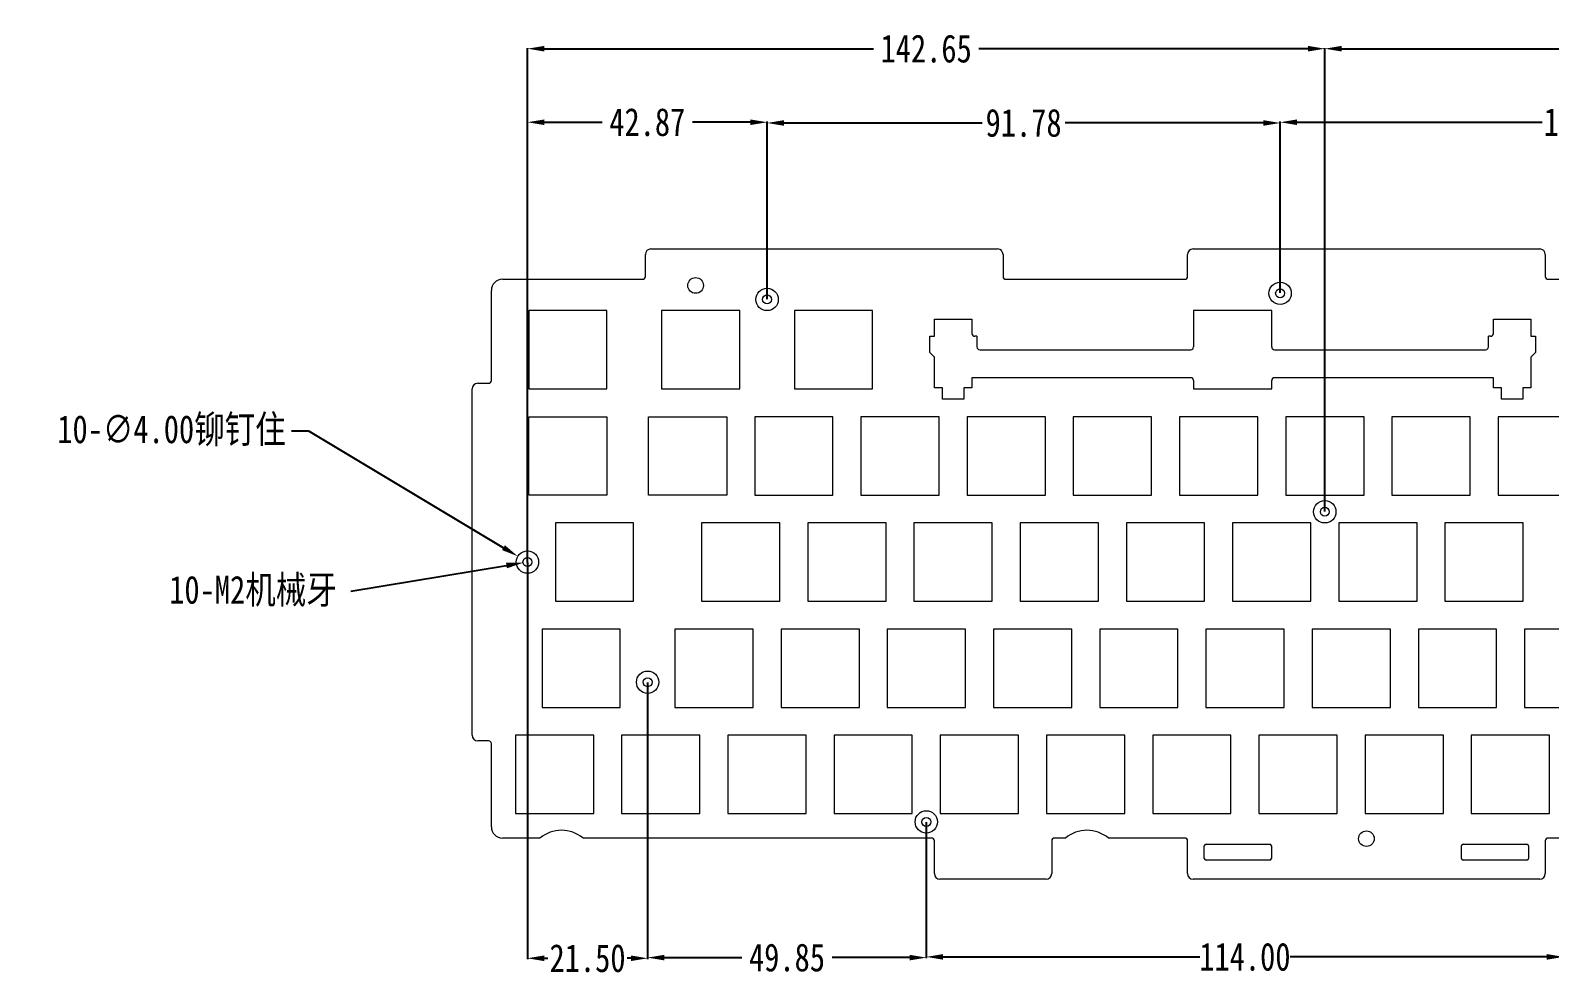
# Model space of a CAD drawing. Header units: inches. Extents: x 702 to 1402, y 103 to 498.
# Drawn here: x 702.5 to 974.2, y 329 to 498.4 of the extents above; entities that cross this region are included whole.
import ezdxf

# ---------------------------------------------------------------- set-up
doc = ezdxf.new("R2010")
doc.units = ezdxf.units.IN
doc.header["$LTSCALE"] = 2.574606
doc.header["$MEASUREMENT"] = 0
doc.header["$PDMODE"] = 3
doc.header["$PDSIZE"] = 0.3125
doc.layers.get('0').update_dxf_attribs({"linetype": 'CONTINUOUS'})
doc.layers.get('Defpoints').update_dxf_attribs({"linetype": 'CONTINUOUS'})
doc.styles.get("Standard").update_dxf_attribs({"font": 'txt', "width": 0.8})
doc.dimstyles.new('副本 STANDARD', dxfattribs={"dimtxt": 5, "dimasz": 3, "dimexe": 0.125, "dimexo": 0.0625, "dimgap": 0.09, "dimtad": 0, "dimtoh": 1, "dimzin": 4, "dimdsep": 46, "dimtxsty": 'Standard', "dimblk": '_FILLED', "dimcen": 0.09, "dimazin": 1, "dimtp": 0.01, "dimtm": 0.01, "dimtfac": 1, "dimtofl": 0, "dimtmove": 0, "dimatfit": 3, "dimldrblk": '_FILLED', "dimfxl": 1, "dimtolj": 1, "dimtzin": 4, "dimarcsym": 0})

# ---------------------------------------------------------------- blocks, each defined once
blk = doc.blocks.new('_FILLED')
at = {"color": 0, "linetype": 'ByBlock'}
blk.add_solid([(0, 0), (-1, 0.167), (-1, -0.167)], dxfattribs=at)
blk = doc.blocks.new('*D46')
at = {"color": 0, "lineweight": -2, "transparency": 16777216}
for p, q in [((834.25, 450.28), (834.25, 481.93)), ((837.25, 481.8), (872.72, 481.8)), ((923.03, 481.8), (887.57, 481.8)), ((926.03, 451.38), (926.03, 481.93))]:
    blk.add_line(p, q, dxfattribs=at)
at = {"layer": 'Defpoints', "color": 0, "transparency": 16777216}
for p in [(926.03, 481.8), (926.03, 451.32), (834.25, 450.22)]:
    blk.add_point(p, dxfattribs=at)
at = {"color": 0, "lineweight": -2, "transparency": 16777216, "xscale": 3, "yscale": 3, "zscale": 3, "rotation": 180}
blk.add_blockref('_FILLED', (834.25, 481.8), dxfattribs=at)
at = {"color": 0, "lineweight": -2, "transparency": 16777216, "xscale": 3, "yscale": 3, "zscale": 3}
blk.add_blockref('_FILLED', (926.03, 481.8), dxfattribs=at)
at = {"color": 0, "transparency": 16777216, "insert": (880.14, 481.8), "char_height": 5, "attachment_point": 5}
blk.add_mtext('\\A1;91.78', dxfattribs=at)
blk = doc.blocks.new('*D47')
at = {"color": 0, "lineweight": -2, "transparency": 16777216}
for p, q in [((926.03, 451.38), (926.03, 482.05)), ((929.03, 481.93), (972.93, 481.93)), ((1033.67, 481.93), (989.77, 481.93)), ((1036.67, 449.28), (1036.67, 482.05))]:
    blk.add_line(p, q, dxfattribs=at)
at = {"layer": 'Defpoints', "color": 0, "transparency": 16777216}
for p in [(1036.67, 481.93), (926.03, 451.32), (1036.67, 449.22)]:
    blk.add_point(p, dxfattribs=at)
at = {"color": 0, "lineweight": -2, "transparency": 16777216, "xscale": 3, "yscale": 3, "zscale": 3, "rotation": 180}
blk.add_blockref('_FILLED', (926.03, 481.93), dxfattribs=at)
at = {"color": 0, "lineweight": -2, "transparency": 16777216, "xscale": 3, "yscale": 3, "zscale": 3}
blk.add_blockref('_FILLED', (1036.67, 481.93), dxfattribs=at)
at = {"color": 0, "transparency": 16777216, "insert": (981.35, 481.93), "char_height": 5, "attachment_point": 5}
blk.add_mtext('\\A1;110.63', dxfattribs=at)
blk = doc.blocks.new('*D38')
at = {"color": 0, "lineweight": -2, "transparency": 16777216}
for p, q in [((759.8, 397.99), (787.63, 402.6)), ((791.29, 403.22), (791.47, 403.22)), ((791.38, 403.13), (791.38, 403.31))]:
    blk.add_line(p, q, dxfattribs=at)
at = {"layer": 'Defpoints', "color": 0, "transparency": 16777216}
for p in [(790.59, 403.09), (792.17, 403.35)]:
    blk.add_point(p, dxfattribs=at)
at = {"color": 0, "lineweight": -2, "transparency": 16777216, "xscale": 3, "yscale": 3, "zscale": 3, "rotation": 9.393833702540832}
blk.add_blockref('_FILLED', (790.59, 403.09), dxfattribs=at)
at = {"color": 0, "transparency": 16777216, "insert": (742.28, 397.99), "char_height": 5, "attachment_point": 5}
blk.add_mtext('\\A1;10-M2{\\fSimSun|b0|i0|c134|p2;机械牙}', dxfattribs=at)
blk = doc.blocks.new('*D39')
at = {"color": 0, "lineweight": -2, "transparency": 16777216}
for p, q in [((749.2, 426.72), (752.2, 426.72)), ((752.2, 426.72), (787.1, 405.79)), ((791.29, 403.22), (791.47, 403.22)), ((791.38, 403.13), (791.38, 403.31))]:
    blk.add_line(p, q, dxfattribs=at)
at = {"layer": 'Defpoints', "color": 0, "transparency": 16777216}
for p in [(789.67, 404.25), (793.1, 402.19)]:
    blk.add_point(p, dxfattribs=at)
at = {"color": 0, "lineweight": -2, "transparency": 16777216, "xscale": 3, "yscale": 3, "zscale": 3, "rotation": 329.0449276809451}
blk.add_blockref('_FILLED', (789.67, 404.25), dxfattribs=at)
at = {"color": 0, "transparency": 16777216, "insert": (727.7, 426.72), "char_height": 5, "attachment_point": 5}
blk.add_mtext('\\A1;10-∅4.00{\\fSimSun|b0|i0|c134|p2;铆钉住}', dxfattribs=at)
blk = doc.blocks.new('*D40')
at = {"color": 0, "lineweight": -2, "transparency": 16777216}
for p, q in [((791.38, 403.28), (791.38, 482.05)), ((794.38, 481.93), (804.73, 481.93)), ((831.25, 481.93), (820.91, 481.93)), ((834.25, 450.28), (834.25, 482.05))]:
    blk.add_line(p, q, dxfattribs=at)
at = {"layer": 'Defpoints', "color": 0, "transparency": 16777216}
for p in [(834.25, 481.93), (834.25, 450.22), (791.38, 403.22)]:
    blk.add_point(p, dxfattribs=at)
at = {"color": 0, "lineweight": -2, "transparency": 16777216, "xscale": 3, "yscale": 3, "zscale": 3, "rotation": 180}
blk.add_blockref('_FILLED', (791.38, 481.93), dxfattribs=at)
at = {"color": 0, "lineweight": -2, "transparency": 16777216, "xscale": 3, "yscale": 3, "zscale": 3}
blk.add_blockref('_FILLED', (834.25, 481.93), dxfattribs=at)
at = {"color": 0, "transparency": 16777216, "insert": (812.82, 481.93), "char_height": 5, "attachment_point": 5}
blk.add_mtext('\\A1;42.87', dxfattribs=at)
blk = doc.blocks.new('*D49')
at = {"color": 0, "lineweight": -2, "transparency": 16777216}
for p, q in [((862.73, 356.65), (862.73, 332.43)), ((976.73, 356.65), (976.73, 332.43)), ((865.73, 332.56), (911.64, 332.56)), ((973.73, 332.56), (927.82, 332.56))]:
    blk.add_line(p, q, dxfattribs=at)
at = {"layer": 'Defpoints', "color": 0, "transparency": 16777216}
for p in [(862.73, 356.72), (976.73, 356.72), (976.73, 332.56)]:
    blk.add_point(p, dxfattribs=at)
at = {"color": 0, "lineweight": -2, "transparency": 16777216, "xscale": 3, "yscale": 3, "zscale": 3, "rotation": 180}
blk.add_blockref('_FILLED', (862.73, 332.56), dxfattribs=at)
at = {"color": 0, "lineweight": -2, "transparency": 16777216, "xscale": 3, "yscale": 3, "zscale": 3}
blk.add_blockref('_FILLED', (976.73, 332.56), dxfattribs=at)
at = {"color": 0, "transparency": 16777216, "insert": (919.73, 332.56), "char_height": 5, "attachment_point": 5}
blk.add_mtext('\\A1;114.00', dxfattribs=at)
blk = doc.blocks.new('*D51')
at = {"color": 0, "lineweight": -2, "transparency": 16777216}
for p, q in [((812.88, 381.65), (812.88, 332.31)), ((862.73, 356.65), (862.73, 332.31)), ((815.88, 332.43), (829.72, 332.43)), ((859.73, 332.43), (845.9, 332.43))]:
    blk.add_line(p, q, dxfattribs=at)
at = {"layer": 'Defpoints', "color": 0, "transparency": 16777216}
for p in [(812.88, 381.72), (862.73, 356.72), (812.88, 332.43)]:
    blk.add_point(p, dxfattribs=at)
at = {"color": 0, "lineweight": -2, "transparency": 16777216, "xscale": 3, "yscale": 3, "zscale": 3, "rotation": 180}
blk.add_blockref('_FILLED', (812.88, 332.43), dxfattribs=at)
at = {"color": 0, "lineweight": -2, "transparency": 16777216, "xscale": 3, "yscale": 3, "zscale": 3}
blk.add_blockref('_FILLED', (862.73, 332.43), dxfattribs=at)
at = {"color": 0, "transparency": 16777216, "insert": (837.81, 332.43), "char_height": 5, "attachment_point": 5}
blk.add_mtext('\\A1;49.85', dxfattribs=at)
blk = doc.blocks.new('*D42')
at = {"color": 0, "lineweight": -2, "transparency": 16777216}
for p, q in [((791.38, 403.15), (791.38, 332.18)), ((812.88, 381.65), (812.88, 332.18)), ((794.38, 332.31), (795.04, 332.31)), ((809.88, 332.31), (809.22, 332.31))]:
    blk.add_line(p, q, dxfattribs=at)
at = {"layer": 'Defpoints', "color": 0, "transparency": 16777216}
for p in [(791.38, 403.22), (812.88, 381.72), (791.38, 332.31)]:
    blk.add_point(p, dxfattribs=at)
at = {"color": 0, "lineweight": -2, "transparency": 16777216, "xscale": 3, "yscale": 3, "zscale": 3, "rotation": 180}
blk.add_blockref('_FILLED', (791.38, 332.31), dxfattribs=at)
at = {"color": 0, "lineweight": -2, "transparency": 16777216, "xscale": 3, "yscale": 3, "zscale": 3}
blk.add_blockref('_FILLED', (812.88, 332.31), dxfattribs=at)
at = {"color": 0, "transparency": 16777216, "insert": (802.13, 332.31), "char_height": 5, "attachment_point": 5}
blk.add_mtext('\\A1;21.50', dxfattribs=at)
blk = doc.blocks.new('*D52')
at = {"color": 0, "lineweight": -2, "transparency": 16777216}
for p, q in [((791.38, 403.28), (791.38, 495.21)), ((794.38, 495.09), (853.28, 495.09)), ((931.03, 495.09), (872.13, 495.09)), ((934.03, 412.28), (934.03, 495.21))]:
    blk.add_line(p, q, dxfattribs=at)
at = {"layer": 'Defpoints', "color": 0, "transparency": 16777216}
for p in [(791.38, 495.09), (934.03, 412.22), (791.38, 403.22)]:
    blk.add_point(p, dxfattribs=at)
at = {"color": 0, "lineweight": -2, "transparency": 16777216, "xscale": 3, "yscale": 3, "zscale": 3, "rotation": 180}
blk.add_blockref('_FILLED', (791.38, 495.09), dxfattribs=at)
at = {"color": 0, "lineweight": -2, "transparency": 16777216, "xscale": 3, "yscale": 3, "zscale": 3}
blk.add_blockref('_FILLED', (934.03, 495.09), dxfattribs=at)
at = {"color": 0, "transparency": 16777216, "insert": (862.71, 495.09), "char_height": 5, "attachment_point": 5}
blk.add_mtext('\\A1;142.65', dxfattribs=at)
blk = doc.blocks.new('*D43')
at = {"color": 0, "lineweight": -2, "transparency": 16777216}
for p, q in [((934.03, 412.28), (934.03, 495.21)), ((937.03, 495.09), (1001, 495.09)), ((1083.81, 495.09), (1019.84, 495.09)), ((1086.81, 413.78), (1086.81, 495.21))]:
    blk.add_line(p, q, dxfattribs=at)
at = {"layer": 'Defpoints', "color": 0, "transparency": 16777216}
for p in [(1086.81, 495.09), (1086.81, 413.72), (934.03, 412.22)]:
    blk.add_point(p, dxfattribs=at)
at = {"color": 0, "lineweight": -2, "transparency": 16777216, "xscale": 3, "yscale": 3, "zscale": 3, "rotation": 180}
blk.add_blockref('_FILLED', (934.03, 495.09), dxfattribs=at)
at = {"color": 0, "lineweight": -2, "transparency": 16777216, "xscale": 3, "yscale": 3, "zscale": 3}
blk.add_blockref('_FILLED', (1086.81, 495.09), dxfattribs=at)
at = {"color": 0, "transparency": 16777216, "insert": (1010.42, 495.09), "char_height": 5, "attachment_point": 5}
blk.add_mtext('\\A1;152.79', dxfattribs=at)

msp = doc.modelspace()

# ---------------------------------------------------------------- linework, layer by layer
at = {"color": 7, "linetype": 'Continuous', "lineweight": 15}
for p, q in [((812.473, 454.317), (812.473, 458.257)), ((813.473, 459.257), (875.473, 459.257)), ((876.473, 458.257), (876.473, 454.317)), ((909.473, 454.317), (909.473, 458.257)), ((910.473, 459.257), (972.473, 459.257)), ((973.473, 458.257), (973.473, 454.317)), ((784.933, 435.717), (784.933, 451.817)), ((786.933, 453.817), (811.973, 453.817)), ((876.973, 453.817), (908.973, 453.817)), ((973.973, 453.817), (1016.563, 453.817)), ((791.603, 448.217), (791.603, 434.217)), ((805.603, 448.217), (791.603, 448.217)), ((805.603, 434.217), (805.603, 448.217)), ((815.368, 448.217), (815.368, 434.217)), ((829.368, 448.217), (815.368, 448.217)), ((829.368, 434.217), (829.368, 448.217)), ((839.133, 448.217), (839.133, 434.217)), ((853.133, 448.217), (839.133, 448.217)), ((853.133, 434.217), (853.133, 448.217)), ((864.188, 446.717), (870.888, 446.717)), ((864.188, 443.617), (864.188, 446.717)), ((870.888, 446.717), (870.888, 444.117)), ((924.538, 448.217), (910.538, 448.217)), ((910.538, 448.217), (910.538, 441.717)), ((924.538, 441.717), (924.538, 448.217)), ((964.188, 446.717), (970.888, 446.717)), ((964.188, 444.117), (964.188, 446.717)), ((970.888, 446.717), (970.888, 443.617)), ((863.363, 443.617), (864.188, 443.617)), ((863.363, 440.717), (863.363, 443.617)), ((871.788, 443.617), (871.388, 443.617)), ((871.788, 443.617), (871.788, 441.717)), ((963.688, 443.617), (963.288, 443.617)), ((963.288, 441.717), (963.288, 443.617)), ((970.888, 443.617), (971.713, 443.617)), ((971.713, 443.617), (971.713, 440.717)), ((864.188, 439.892), (863.363, 440.717)), ((872.288, 441.217), (910.038, 441.217)), ((925.038, 441.217), (962.788, 441.217)), ((971.713, 440.717), (970.888, 439.892)), ((864.188, 434.417), (864.188, 439.892)), ((970.888, 439.892), (970.888, 434.417)), ((782.493, 435.217), (784.433, 435.217)), ((870.888, 436.217), (870.888, 434.417)), ((910.038, 436.217), (870.888, 436.217)), ((910.538, 435.717), (910.538, 434.217)), ((924.538, 434.217), (924.538, 435.717)), ((964.188, 436.217), (925.038, 436.217)), ((964.188, 434.417), (964.188, 436.217)), ((781.493, 372.217), (781.493, 434.217)), ((791.603, 434.217), (805.603, 434.217)), ((815.368, 434.217), (829.368, 434.217)), ((839.133, 434.217), (853.133, 434.217)), ((865.638, 434.417), (864.188, 434.417)), ((865.638, 432.367), (865.638, 434.417)), ((869.438, 432.367), (865.638, 432.367)), ((869.438, 434.417), (869.438, 432.367)), ((870.888, 434.417), (869.438, 434.417)), ((910.538, 434.217), (924.538, 434.217)), ((965.638, 434.417), (964.188, 434.417)), ((965.638, 432.367), (965.638, 434.417)), ((969.438, 432.367), (965.638, 432.367)), ((969.438, 434.417), (969.438, 432.367)), ((970.888, 434.417), (969.438, 434.417)), ((846.038, 429.217), (832.038, 429.217)), ((832.038, 429.217), (832.038, 415.217)), ((846.038, 415.217), (846.038, 429.217)), ((865.038, 429.217), (851.038, 429.217)), ((851.038, 429.217), (851.038, 415.217)), ((865.038, 415.217), (865.038, 429.217)), ((884.038, 429.217), (870.038, 429.217)), ((870.038, 429.217), (870.038, 415.217)), ((884.038, 415.217), (884.038, 429.217)), ((903.038, 429.217), (889.038, 429.217)), ((889.038, 429.217), (889.038, 415.217)), ((903.038, 415.217), (903.038, 429.217)), ((922.038, 429.217), (908.038, 429.217)), ((908.038, 429.217), (908.038, 415.217)), ((922.038, 415.217), (922.038, 429.217)), ((941.038, 429.217), (927.038, 429.217)), ((927.038, 429.217), (927.038, 415.217)), ((941.038, 415.217), (941.038, 429.217)), ((960.038, 429.217), (946.038, 429.217)), ((946.038, 429.217), (946.038, 415.217)), ((960.038, 415.217), (960.038, 429.217)), ((979.038, 429.217), (965.038, 429.217)), ((965.038, 429.217), (965.038, 415.217)), ((832.038, 415.217), (846.038, 415.217)), ((851.038, 415.217), (865.038, 415.217)), ((870.038, 415.217), (884.038, 415.217)), ((889.038, 415.217), (903.038, 415.217)), ((908.038, 415.217), (922.038, 415.217)), ((927.038, 415.217), (941.038, 415.217)), ((946.038, 415.217), (960.038, 415.217)), ((965.038, 415.217), (979.038, 415.217)), ((796.383, 410.217), (796.383, 396.217)), ((810.383, 410.217), (796.383, 410.217)), ((810.383, 396.217), (810.383, 410.217)), ((822.528, 410.217), (822.528, 396.217)), ((836.528, 410.217), (822.528, 410.217)), ((836.528, 396.217), (836.528, 410.217)), ((841.528, 410.217), (841.528, 396.217)), ((855.528, 410.217), (841.528, 410.217)), ((855.528, 396.217), (855.528, 410.217)), ((860.528, 410.217), (860.528, 396.217)), ((874.528, 410.217), (860.528, 410.217)), ((874.528, 396.217), (874.528, 410.217)), ((879.528, 410.217), (879.528, 396.217)), ((893.528, 410.217), (879.528, 410.217)), ((893.528, 396.217), (893.528, 410.217)), ((898.528, 410.217), (898.528, 396.217)), ((912.528, 410.217), (898.528, 410.217)), ((912.528, 396.217), (912.528, 410.217)), ((917.528, 410.217), (917.528, 396.217)), ((931.528, 410.217), (917.528, 410.217)), ((931.528, 396.217), (931.528, 410.217)), ((936.528, 410.217), (936.528, 396.217)), ((950.528, 410.217), (936.528, 410.217)), ((950.528, 396.217), (950.528, 410.217)), ((955.528, 410.217), (955.528, 396.217)), ((969.528, 410.217), (955.528, 410.217)), ((969.528, 396.217), (969.528, 410.217)), ((796.383, 396.217), (810.383, 396.217)), ((822.528, 396.217), (836.528, 396.217)), ((841.528, 396.217), (855.528, 396.217)), ((860.528, 396.217), (874.528, 396.217)), ((879.528, 396.217), (893.528, 396.217)), ((898.528, 396.217), (912.528, 396.217)), ((917.528, 396.217), (931.528, 396.217)), ((936.528, 396.217), (950.528, 396.217)), ((955.528, 396.217), (969.528, 396.217)), ((793.998, 391.217), (793.998, 377.217)), ((807.998, 391.217), (793.998, 391.217)), ((807.998, 377.217), (807.998, 391.217)), ((817.763, 391.217), (817.763, 377.217)), ((831.763, 391.217), (817.763, 391.217)), ((831.763, 377.217), (831.763, 391.217)), ((836.763, 391.217), (836.763, 377.217)), ((850.763, 391.217), (836.763, 391.217)), ((850.763, 377.217), (850.763, 391.217)), ((855.763, 391.217), (855.763, 377.217)), ((869.763, 391.217), (855.763, 391.217)), ((869.763, 377.217), (869.763, 391.217)), ((874.763, 391.217), (874.763, 377.217)), ((888.763, 391.217), (874.763, 391.217)), ((888.763, 377.217), (888.763, 391.217)), ((893.763, 391.217), (893.763, 377.217)), ((907.763, 391.217), (893.763, 391.217)), ((907.763, 377.217), (907.763, 391.217)), ((912.763, 391.217), (912.763, 377.217)), ((926.763, 391.217), (912.763, 391.217)), ((926.763, 377.217), (926.763, 391.217)), ((931.763, 391.217), (931.763, 377.217)), ((945.763, 391.217), (931.763, 391.217)), ((945.763, 377.217), (945.763, 391.217)), ((950.763, 391.217), (950.763, 377.217)), ((964.763, 391.217), (950.763, 391.217)), ((964.763, 377.217), (964.763, 391.217)), ((969.763, 391.217), (969.763, 377.217)), ((983.763, 391.217), (969.763, 391.217)), ((793.998, 377.217), (807.998, 377.217)), ((817.763, 377.217), (831.763, 377.217)), ((836.763, 377.217), (850.763, 377.217)), ((855.763, 377.217), (869.763, 377.217)), ((874.763, 377.217), (888.763, 377.217)), ((893.763, 377.217), (907.763, 377.217)), ((912.763, 377.217), (926.763, 377.217)), ((931.763, 377.217), (945.763, 377.217)), ((950.763, 377.217), (964.763, 377.217)), ((969.763, 377.217), (983.763, 377.217)), ((784.433, 371.217), (782.493, 371.217)), ((784.933, 355.817), (784.933, 370.717)), ((789.233, 372.217), (789.233, 358.217)), ((803.233, 372.217), (789.233, 372.217)), ((803.233, 358.217), (803.233, 372.217)), ((808.233, 372.217), (808.233, 358.217)), ((822.233, 372.217), (808.233, 372.217)), ((822.233, 358.217), (822.233, 372.217)), ((827.233, 372.217), (827.233, 358.217)), ((841.233, 372.217), (827.233, 372.217)), ((841.233, 358.217), (841.233, 372.217)), ((846.233, 372.217), (846.233, 358.217)), ((860.233, 372.217), (846.233, 372.217)), ((860.233, 358.217), (860.233, 372.217)), ((865.233, 372.217), (865.233, 358.217)), ((879.233, 372.217), (865.233, 372.217)), ((879.233, 358.217), (879.233, 372.217)), ((884.233, 372.217), (884.233, 358.217)), ((898.233, 372.217), (884.233, 372.217)), ((898.233, 358.217), (898.233, 372.217)), ((903.233, 372.217), (903.233, 358.217)), ((917.233, 372.217), (903.233, 372.217)), ((917.233, 358.217), (917.233, 372.217)), ((922.233, 372.217), (922.233, 358.217)), ((936.233, 372.217), (922.233, 372.217)), ((936.233, 358.217), (936.233, 372.217)), ((941.233, 372.217), (941.233, 358.217)), ((955.233, 372.217), (941.233, 372.217)), ((955.233, 358.217), (955.233, 372.217)), ((960.233, 372.217), (960.233, 358.217)), ((974.233, 372.217), (960.233, 372.217)), ((974.233, 358.217), (974.233, 372.217)), ((789.233, 358.217), (803.233, 358.217)), ((808.233, 358.217), (822.233, 358.217)), ((827.233, 358.217), (841.233, 358.217)), ((846.233, 358.217), (860.233, 358.217)), ((865.233, 358.217), (879.233, 358.217)), ((884.233, 358.217), (898.233, 358.217)), ((903.233, 358.217), (917.233, 358.217)), ((922.233, 358.217), (936.233, 358.217)), ((941.233, 358.217), (955.233, 358.217)), ((960.233, 358.217), (974.233, 358.217)), ((793.621, 353.817), (786.933, 353.817)), ((863.673, 353.817), (801.325, 353.817)), ((887.621, 353.817), (885.673, 353.817)), ((908.973, 353.817), (895.325, 353.817)), ((987.621, 353.817), (973.973, 353.817)), ((864.173, 347.477), (864.173, 353.317)), ((885.173, 353.317), (885.173, 347.477)), ((909.473, 347.477), (909.473, 353.317)), ((912.473, 350.177), (912.473, 352.417)), ((912.773, 352.717), (924.173, 352.717)), ((924.473, 352.417), (924.473, 350.177)), ((958.473, 350.177), (958.473, 352.417)), ((958.773, 352.717), (970.173, 352.717)), ((970.473, 352.417), (970.473, 350.177)), ((973.473, 353.317), (973.473, 347.477)), ((924.173, 349.877), (912.773, 349.877)), ((970.173, 349.877), (958.773, 349.877)), ((884.173, 346.477), (865.173, 346.477)), ((972.473, 346.477), (910.473, 346.477))]:
    msp.add_line(p, q, dxfattribs=at)
at = {"color": 1, "linetype": 'Continuous', "lineweight": 15}
for p, q in [((791.603, 415.217), (791.603, 429.217)), ((791.603, 429.217), (805.603, 429.217)), ((805.603, 429.217), (805.603, 415.217)), ((813.038, 415.217), (813.038, 429.217)), ((813.038, 429.217), (827.038, 429.217)), ((827.038, 429.217), (827.038, 415.217)), ((805.603, 415.217), (791.603, 415.217)), ((827.038, 415.217), (813.038, 415.217))]:
    msp.add_line(p, q, dxfattribs=at)
at = {"color": 7, "linetype": 'Continuous', "lineweight": 15}
for centre, radius in [((821.473, 452.717), 1.4), ((834.251, 450.217), 2), ((926.033, 451.317), 2), ((926.033, 451.317), 0.8), ((834.251, 450.217), 0.8), ((934.028, 412.217), 2), ((934.028, 412.217), 0.8), ((791.383, 403.217), 2), ((791.383, 403.217), 0.8), ((812.881, 381.717), 2), ((812.881, 381.717), 0.8), ((862.733, 356.717), 2), ((862.733, 356.717), 0.8), ((941.473, 353.717), 1.4)]:
    msp.add_circle(centre, radius, dxfattribs=at)
for centre, radius, start, end in [((813.473, 458.257), 1, 90, 180), ((875.473, 458.257), 1, 0, 90), ((910.473, 458.257), 1, 90, 180), ((972.473, 458.257), 1, 0, 90), ((811.973, 454.317), 0.5, 270, 0), ((876.973, 454.317), 0.5, 180, 270), ((908.973, 454.317), 0.5, 270, 0), ((973.973, 454.317), 0.5, 180, 270), ((786.933, 451.817), 2, 90, 180), ((871.388, 444.117), 0.5, 180, 270), ((963.688, 444.117), 0.5, 270, 0), ((872.288, 441.717), 0.5, 180, 270), ((910.038, 441.717), 0.5, 270, 0), ((925.038, 441.717), 0.5, 180, 270), ((962.788, 441.717), 0.5, 270, 0), ((782.493, 434.217), 1, 90, 180), ((784.433, 435.717), 0.5, 270, 0), ((910.038, 435.717), 0.5, 0, 90), ((925.038, 435.717), 0.5, 90, 180), ((782.493, 372.217), 1, 180, 270), ((784.433, 370.717), 0.5, 0, 90), ((786.933, 355.817), 2, 180, 270), ((797.473, 349.217), 6, 50.05549, 129.94451), ((863.673, 353.317), 0.5, 0, 90), ((885.673, 353.317), 0.5, 90, 180), ((891.473, 349.217), 6, 50.05549, 129.94451), ((908.973, 353.317), 0.5, 0, 90), ((973.973, 353.317), 0.5, 90, 180), ((912.773, 352.417), 0.3, 90, 180), ((924.173, 352.417), 0.3, 0, 90), ((958.773, 352.417), 0.3, 90, 180), ((970.173, 352.417), 0.3, 0, 90), ((912.773, 350.177), 0.3, 180, 270), ((924.173, 350.177), 0.3, 270, 0), ((958.773, 350.177), 0.3, 180, 270), ((970.173, 350.177), 0.3, 270, 0), ((865.173, 347.477), 1, 180, 270), ((884.173, 347.477), 1, 270, 0), ((910.473, 347.477), 1, 180, 270), ((972.473, 347.477), 1, 270, 0)]:
    msp.add_arc(centre, radius, start, end, dxfattribs=at)

# ---------------------------------------------------------------- dimensions: what is measured, and where the dimension line sits
at = {"color": 3}
for base, p1, p2, picture, middle in [((791.383032186, 495.08957054), (934.028032188, 412.217016099), (791.383032186, 403.217016123), '*D52', (862.705532187, 495.08957054)), ((1086.813032187, 495.08957054), (934.028032188, 412.217016099), (1086.813032187, 413.717016099), '*D43', (1010.420532187, 495.08957054)), ((834.251, 481.929), (791.383, 403.217), (834.251, 450.217), '*D40', (812.817, 481.929)), ((926.033, 481.804), (834.251, 450.217), (926.033, 451.317), '*D46', (880.142, 481.804)), ((1036.666, 481.929), (926.033, 451.317), (1036.666, 449.217), '*D47', (981.349, 481.929)), ((791.383, 332.309), (812.881, 381.717), (791.383, 403.217), '*D42', (802.132, 332.309)), ((812.881, 332.434), (862.733, 356.717), (812.881, 381.717), '*D51', (837.807, 332.434)), ((976.733, 332.559), (862.733, 356.717), (976.733, 356.717), '*D49', (919.733, 332.559))]:
    dim = msp.add_linear_dim(base=base, p1=p1, p2=p2, dimstyle='副本 STANDARD', dxfattribs=at)
    dim.commit()
    dim.dimension.update_dxf_attribs({"geometry": picture, "text_midpoint": middle})
for p1, p2, text, picture, middle in [((793.098, 402.188), (789.668, 404.246), '10-<>{\\fSimSun|b0|i0|c134|p2;铆钉住}', '*D39', (727.697, 426.719)), ((792.172, 403.348), (790.594, 403.086), '10-M2{\\fSimSun|b0|i0|c134|p2;机械牙}', '*D38', (759.798, 397.992))]:
    dim = msp.add_diameter_dim_2p(p1=p1, p2=p2, text=text, dimstyle='副本 STANDARD', dxfattribs=at)
    dim.commit()
    dim.dimension.update_dxf_attribs({"geometry": picture, "text_midpoint": middle, "dimtype": 163})

doc.saveas('drawing.dxf')
